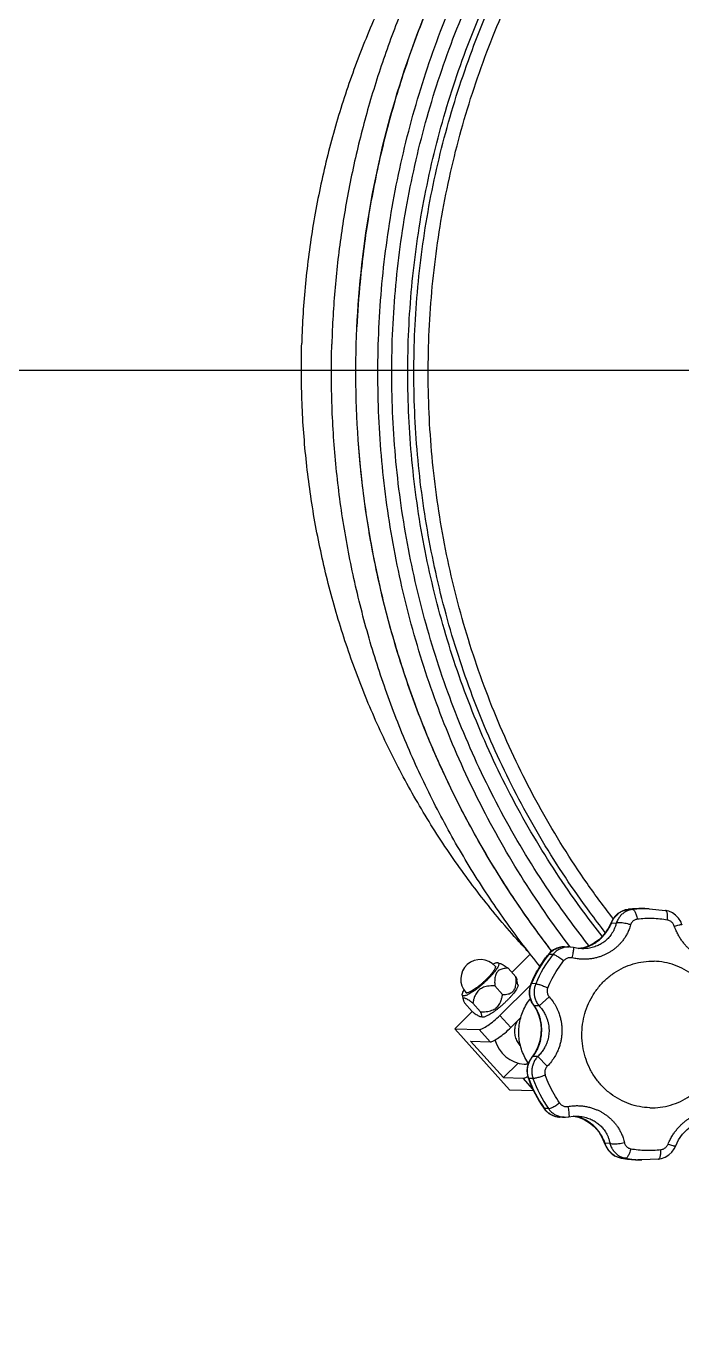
# Model space of a CAD drawing. Header units: millimetres. Extents: x -62354 to 129108, y -71259 to 35407.
# Drawn here: x 18367 to 18531.3, y 10938 to 11263.8 of the extents above; entities that cross this region are included whole.
import ezdxf

# ---------------------------------------------------------------- set-up
doc = ezdxf.new("R2010")
doc.units = ezdxf.units.MM
doc.header["$MEASUREMENT"] = 0
doc.layers.add('1st FL Layout xrf$0$CR-Machine', color=7, linetype='Continuous', transparency=0.5)

# ---------------------------------------------------------------- blocks, each defined once
blk = doc.blocks.new('1st FL Layout xrf$0$fsdbx')
at = {"color": 253, "ltscale": 3}
blk.add_line((240592.2337250903, 79377.38444218776), (240592.2337250903, 77846.13444218776), dxfattribs=at)
for p, q in [((240727.0223502897, 78920.96438168577), (240727.4368346675, 78925.09464769694)), ((240789.736936316, 78923.31788595094), (240789.9153526339, 78919.17068966519)), ((240726.9921461383, 78919.90532040625), (240726.992101191, 78919.90374290192)), ((240727.0223502897, 78920.96438168577), (240726.9921462209, 78919.90532330298)), ((240789.9153526339, 78919.17068966519), (240789.8851485651, 78918.11163128243)), ((240727.1705757962, 78915.75815665902), (240727.1662797301, 78915.79573617276)), ((240727.1991602675, 78916.85507004589), (240727.1689561987, 78915.7960116631)), ((240727.1705593547, 78915.75815476704), (240727.1689561987, 78915.7960116631)), ((240789.8851370567, 78918.1112277584), (240789.8851485653, 78918.11163128776)), ((240730.6874152612, 78912.73589228804), (240730.6528673013, 78911.5245221669)), ((240789.4744235196, 78914.01907618533), (240789.4706572459, 78913.98132518533)), ((240789.4770904318, 78914.01861932786), (240789.4706572459, 78913.98132518533)), ((240789.5046275561, 78915.07813437184), (240789.4744234873, 78914.01907598905)), ((240785.7872776748, 78911.16445858535), (240785.7527297149, 78909.95308846422)), ((240785.8037776581, 78909.83117530475), (240786.6680290826, 78910.19711161248)), ((240736.7847247715, 78904.50403058843), (240736.9508014796, 78903.21031465451)), ((240737.0197691501, 78904.10453803791), (240737.0195427226, 78904.09648491486)), ((240778.9730436579, 78902.899554045), (240778.9732711684, 78902.90743454866)), ((240736.6638695994, 78901.24540700315), (240736.4754478068, 78901.10133867722)), ((240736.5564763435, 78899.7719330056), (240736.5896612786, 78900.93552163712)), ((240779.2220840185, 78899.71960824743), (240779.1888938131, 78898.55585930182)), ((240737.9262387575, 78896.2044959579), (240738.5210731103, 78895.65769609562)), ((240738.5013609731, 78896.86795039687), (240738.4711569043, 78895.80889201409)), ((240749.0802218656, 78895.95412116052), (240751.3485172477, 78893.41175273492)), ((240777.0816694315, 78895.76765006373), (240777.0514653627, 78894.70859168094)), ((240745.8119782371, 78892.55518443414), (240745.7817741683, 78891.49612605135)), ((240751.3485133888, 78893.41175701778), (240751.3139654291, 78892.20038690194)), ((240763.0114110033, 78892.42449151073), (240764.1826648851, 78891.590762937)), ((240764.0584199056, 78893.04927379944), (240764.0238719459, 78891.8379036836)), ((240766.4679218441, 78895.45822859945), (240764.0584278196, 78893.0492816476)), ((240738.3162904383, 78891.28595781495), (240742.9530907727, 78886.59148836159)), ((240753.7190614962, 78883.57456903142), (240746.1471222538, 78891.24068249454)), ((240751.1413263811, 78891.96271084645), (240751.3139526701, 78892.20040107932)), ((240764.1826648851, 78891.590762937), (240764.0238693574, 78891.83790111946)), ((240769.3231039264, 78884.49176182708), (240769.4629505381, 78889.39526431041)), ((240772.1794017495, 78891.84863489395), (240769.4629505381, 78889.39526431041)), ((240769.5371370674, 78891.87854909324), (240769.5069329986, 78890.81949071045)), ((240772.3338076179, 78886.01658745925), (240772.5041278501, 78891.98859973327)), ((240744.0701167684, 78887.60033354355), (240741.9381552399, 78885.67484647251)), ((240746.0853830658, 78888.11970955227), (240744.8157176668, 78887.86476732307)), ((240747.1979838019, 78887.72661103631), (240747.6441277939, 78887.432118297)), ((240753.7190614962, 78883.57456903142), (240756.7647268405, 78886.32527028036)), ((240754.2866680018, 78888.83414939337), (240756.7647268405, 78886.32527028036)), ((240772.3338076179, 78886.01658745925), (240757.1054808906, 78872.26308120394)), ((240765.6885353057, 78888.17153454595), (240769.3231039264, 78884.49176182708)), ((240740.5065798415, 78882.95763042176), (240740.528345239, 78883.10094487458)), ((240740.528274649, 78883.10079076674), (240740.7092047858, 78883.68600484784)), ((240748.4714532291, 78884.24786958258), (240746.3394916953, 78882.32238251169)), ((240760.1861078879, 78876.23965807504), (240769.3231039264, 78884.49176182708)), ((240753.600864532, 78880.8585814517), (240753.8699830921, 78880.3510931384)), ((240757.2802891553, 78878.3924593094), (240760.3259544996, 78881.14316055833)), ((240760.1861078879, 78876.23965807504), (240760.3259544996, 78881.14316055833)), ((240752.7504238994, 78876.60484095223), (240750.6184623708, 78874.67935387586)), ((240752.811606792, 78878.75012328697), (240750.6796452635, 78876.82463621596)), ((240752.7841524457, 78876.63815515797), (240757.1054808906, 78872.26308120394)), ((240754.1603046821, 78879.17889721744), (240753.9793686923, 78878.59366421375)), ((240753.9800697484, 78878.59596807553), (240754.0178265654, 78878.79451166373)), ((240754.1819994236, 78879.32205711666), (240754.160235633, 78879.17874481896)), ((240757.1054808906, 78872.26308120394), (240757.2802891553, 78878.3924593094)), ((240748.6031961917, 78874.15997790644), (240749.8728676152, 78874.41492133873))]:
    blk.add_line(p, q)
for points in [[(240786.3843049352, 78927.6353175246), (240784.9221472493, 78928.34807872336), (240783.5126332154, 78929.32374247332), (240782.3086435068, 78930.47019247268), (240781.3301972533, 78931.74942018333), (240780.5965266358, 78933.12475232885), (240780.1233403954, 78934.56950522418), (240779.9307226035, 78936.06703467105), (240779.9308730147, 78936.48426136508)], [(240731.0300788374, 78929.21398907647), (240730.2528687704, 78928.88585072072), (240729.3866541115, 78928.32931309054), (240728.6443550906, 78927.62295020994), (240728.054226067, 78926.79509280366), (240727.6378724631, 78925.87939367405), (240727.436864539, 78925.09473891882)], [(240789.7369101763, 78923.3179878087), (240789.5853568555, 78924.09694934395), (240789.2248934815, 78925.0359082596), (240788.6856877132, 78925.89762057934), (240787.9871953565, 78926.64729410666), (240787.1556792553, 78927.25502724847), (240786.3843077287, 78927.63529046287)], [(240727.1705788338, 78915.75806060818), (240727.326411058, 78914.96371089766), (240727.68952338, 78914.02630130842), (240728.2310187771, 78913.16643548012), (240728.9315309162, 78912.41878844623), (240729.7648318094, 78911.81326392863), (240730.5231905304, 78911.44071955397)], [(240786.6680290826, 78910.19711161248), (240787.5325972259, 78910.75595420273), (240788.2730109303, 78911.46446539985), (240788.8609668242, 78912.29430853314), (240789.2747544596, 78913.21168648393), (240789.4706196614, 78913.98121765198)], [(240730.5231926492, 78911.44069611936), (240731.9941513963, 78910.72280190908), (240733.4014471196, 78909.7469034172), (240734.6034174254, 78908.60073603387), (240735.5801563972, 78907.32215986171), (240736.312490292, 78905.94771802169), (240736.7847247715, 78904.50403058843)], [(240778.991482304, 78902.01339017734), (240779.2314730205, 78903.29608505155), (240779.7863086604, 78904.71160911702), (240780.597267018, 78906.04294422359), (240781.6471044144, 78907.26431796359), (240782.9144872306, 78908.34021376292), (240784.3771920817, 78909.23382993924), (240785.8037776581, 78909.83117530475)], [(240737.0195408136, 78904.09647179538), (240736.9468952095, 78903.15995671897), (240736.7404457967, 78902.04755085523)], [(240779.1349254478, 78900.83847130672), (240778.9927324643, 78901.95330371015), (240778.9730449259, 78902.89954394186)], [(240736.556510097, 78899.77332991635), (240736.6294734988, 78898.78215519636), (240736.8886004137, 78897.85417298079), (240737.325294374, 78896.98462256294), (240737.9262387575, 78896.2044959579)], [(240736.7404567915, 78902.04753928626), (240736.6073834718, 78901.24232262297), (240736.5896546319, 78900.93548628039)], [(240779.2221090113, 78899.72028912188), (240779.2221953316, 78900.01590224891), (240779.1349013848, 78900.83845780644)], [(240776.9929113783, 78894.56040428078), (240777.6267993072, 78895.08087730192), (240778.2675033412, 78895.82418874101), (240778.750303919, 78896.66540409546), (240779.0602543408, 78897.57484959843), (240779.1890064771, 78898.55963403627)], [(240751.1413405434, 78891.96269187005), (240752.367994482, 78892.73345485688), (240753.8141349591, 78893.35040977679), (240755.3477459897, 78893.7449231681), (240756.9307825859, 78893.91835698893), (240758.5259787691, 78893.8720422936), (240760.0961674015, 78893.60705183732), (240761.604012096, 78893.12423275414), (240763.0114110033, 78892.42449151073)], [(240745.8220387072, 78891.34992073048), (240746.6061069063, 78891.0864492986), (240747.5964720907, 78890.92965458345), (240748.597744159, 78890.9557447396), (240749.5719722401, 78891.16359148058), (240750.4819053701, 78891.54421354155), (240751.141201577, 78891.9626176742)], [(240764.1827805451, 78891.59068665406), (240764.8293403977, 78891.1280106813), (240765.7165705227, 78890.69877939043), (240766.67808591, 78890.43814602355), (240767.67702873, 78890.3575107657), (240768.6751899454, 78890.4603176465), (240769.4582896866, 78890.67578748654)]]:
    blk.add_lwpolyline(points)
for radius in [765.6249999999977, 699.9999999999977]:
    blk.add_circle((240592.2337250903, 78611.75944218776), radius)
blk.add_circle((240592.2337250903, 78611.75944218776), 532.9303489954873, dxfattribs=at)
for centre, radius, start, end in [((240756.0346660122, 78921.03291576344), 26.56032142956558, 170.1729541815594, 178.3650596974871), ((240756.0346915679, 78921.03414127347), 26.56031203787767, 178.367703858632, 186.5598126301268), ((240760.9538824772, 78920.89261319104), 26.56053915904255, 358.3677213780931, 6.559732256146668), ((240756.0361266564, 78919.07736102102), 29.0557588651863, 178.3702182335488, 186.4849554702066), ((240755.7699882799, 78919.08510914037), 28.78953278946118, 178.3705678752147, 186.5601544634656), ((240755.8001840138, 78920.14416696681), 28.78952444721315, 178.3674255321836, 186.5601552556723), ((240760.9541362297, 78920.8938402881), 26.56032049732202, 350.1729558535699, 358.3650597742098), ((240761.1375487538, 78919.99194670608), 28.78952433001682, 350.1726089912959, 358.3653445302559), ((240731.9367658689, 78916.34429296621), 4.799231337460764, 186.5599970084451, 187.0051020316149), ((240761.1073425079, 78918.93288859856), 28.7895265247845, 350.1726092010121, 358.3645407019387), ((240760.8060851423, 78918.94378637202), 29.09096382303238, 352.3335771597512, 358.3600198846725), ((240784.743135595, 78914.83858147863), 4.801736595512208, 349.7272263802984, 350.1733069905848), ((240760.8482965814, 78918.93749477403), 29.04829035844362, 350.2508768141441, 352.3347687617469), ((240732.5360451973, 78916.74179120615), 5.546733740532298, 249.3096621845845, 250.1529071127475), ((240784.1716940617, 78915.26398536126), 5.541236284322949, 286.5780865935625, 287.4163997386366), ((240729.0937295053, 78902.79398573426), 7.886612046823034, 3.663321376002467, 9.341279293767101), ((240786.81428281, 78901.14743718356), 7.889178199023316, 167.3975977992709, 173.0512802401178), ((240741.1918314308, 78899.64372476633), 4.637135188491362, 178.4156728963347, 189.6391387965944), ((240757.8250232992, 78920.36936467487), 31.26961722854218, 231.7615821701941, 231.9931084467039), ((240758.1908640317, 78921.89130765852), 31.8409318222851, 231.8027396590943, 247.1218437693747), ((240758.1629427389, 78920.83678455907), 31.84599781487002, 232.0318938171313, 247.1212320479119), ((240758.8503295013, 78921.87249987535), 31.8409318222851, 289.6109204982343, 304.9300246060728), ((240774.464927738, 78898.71414051144), 4.728605807152717, 337.2942255303285, 347.5281329952294), ((240774.5583791417, 78898.69170903179), 4.63251566598853, 347.5494107086141, 358.3195422954902), ((240758.8181029716, 78920.81810382352), 31.84600251337752, 289.6115327867714, 304.7006570831443), ((240758.7812149941, 78920.63486831018), 31.80478040816786, 289.7980936677862, 304.9322993432299), ((240759.1288284925, 78920.33218997697), 31.26962906537175, 304.7394403622073, 304.9711821679787), ((240758.3717125882, 78921.03421469856), 32.22810427854253, 246.9068227511844, 247.0827386769542), ((240757.6238363155, 78890.42283806391), 8.388395612132285, 285.4581950226279, 355.0387218788733), ((240761.1974226924, 78888.6412413418), 4.95850475949586, 20.95835482499595, 24.58347864153484), ((240760.3803595396, 78885.82261007861), 9.877551346433599, 28.01405585740563, 28.70191043273264), ((240760.5995634064, 78885.93879427254), 9.629460742569453, 26.66001290107634, 28.01635430529593), ((240758.6337108006, 78920.99290393875), 32.19161868973797, 289.6488688679137, 289.8292701301556), ((240744.6793324582, 78878.7329801723), 4.94791556479824, 132.0868591645307, 312.0868591645307)]:
    blk.add_arc(centre, radius, start, end)
for points, start_tangent, end_tangent in [([(240740.4683141694, 78941.4366431468), (240740.630318775, 78940.29969742772), (240740.6658690516, 78939.27763341204), (240740.6122955242, 78938.36027671307), (240740.4815879812, 78937.45560023192), (240740.2713304945, 78936.54261672997), (240739.9907357874, 78935.65614301222), (240739.6686888374, 78934.85118274734), (240739.3428357255, 78934.16783466801), (240738.9917889243, 78933.5282513684), (240738.5875912748, 78932.88018418831), (240738.1434300857, 78932.2494617792), (240737.667839636, 78931.64726127972), (240737.1612667052, 78931.07245329482), (240736.6056741563, 78930.50703688234), (240735.9708144899, 78929.93074938934), (240735.2448872252, 78929.34927660337), (240734.4500731151, 78928.79419616726), (240733.5824540876, 78928.27329065494), (240732.5801273492, 78927.76940627184), (240731.3637736585, 78927.284370793)], (0.1973763773914139, -0.9803277847984533), (-0.9452323412628462, -0.3263982552507879)), ([(240785.9411818527, 78925.72783734839), (240784.7706250327, 78926.2729341879), (240783.8278476646, 78926.8131207123), (240783.0128910379, 78927.36228413938), (240782.2530870626, 78927.95278303197), (240781.5473144598, 78928.58014651202), (240780.9289242199, 78929.20373218835), (240780.391246065, 78929.81341505784), (240779.9056737288, 78930.42993099915), (240779.4557583401, 78931.07089335009), (240779.0405997958, 78931.7389976187), (240778.6679637868, 78932.42272609536), (240778.3500873177, 78933.0940925362), (240778.0604588292, 78933.81097957343), (240777.7864929452, 78934.6419909471), (240777.5638864304, 78935.53505179187), (240777.4131046595, 78936.43979723082), (240777.3381079027, 78937.33198811731), (240777.3382275937, 78938.24314522403), (240777.432554731, 78939.25762917963), (240777.6580222975, 78940.3760023723)], (-0.9250932261221183, 0.3797400729222179), (0.2529284657611447, 0.9674849824197342)), ([(240731.3637736586, 78927.28437079833), (240731.1897428166, 78927.92626190605), (240731.0650115256, 78928.4682346317), (240730.9969274084, 78928.87836260145), (240730.9895010652, 78929.13248627557), (240731.0325007226, 78929.21054399104)], (-0.2764173220091713, 0.9610377017023204), (0.8180781876530404, 0.5751070151600629)), ([(240729.8640502731, 78925.56607647671), (240729.3047523062, 78925.60039881527), (240728.7841446651, 78925.59728949651), (240728.3254609291, 78925.55567666475), (240727.9481860914, 78925.47683460513), (240727.6675687662, 78925.36386804839), (240727.4941546842, 78925.22158223519), (240727.4371808681, 78925.09468153404)], (-0.9958373369887064, 0.09114822137179486), (-0.1843874206093342, -0.9828536407426268)), ([(240731.3637736585, 78927.284370793), (240730.9837827329, 78927.11365222308), (240730.6542935999, 78926.88966851885), (240730.3686499756, 78926.61352640105), (240730.1370890446, 78926.29491804319), (240729.9675291005, 78925.94480620569), (240729.8640524051, 78925.56608881717)], (-0.9451917891124623, -0.3265156685281472), (-0.1707015911316175, -0.9853227728948186)), ([(240785.9411816418, 78925.72783705592), (240786.1515140142, 78926.35876919879), (240786.3069324321, 78926.89275534675), (240786.3982815168, 78927.29833947806), (240786.4201800768, 78927.55162947293), (240786.3817016881, 78927.63201102757)], (0.330740512744965, 0.9437217350624058), (-0.7839279050839004, 0.6208518660926834)), ([(240787.3405377193, 78923.92686196283), (240787.2628308063, 78924.29789245111), (240787.1179857831, 78924.65370561008), (240786.9106387384, 78924.98285013885), (240786.6479550715, 78925.27400015763), (240786.324453891, 78925.52696313645), (240785.9411818527, 78925.72783734839)], (-0.1142580806038191, 0.9934511014724032), (-0.9250336302392786, 0.3798852233587687)), ([(240789.7365913978, 78923.31794828124), (240789.6869385521, 78923.44792720387), (240789.5219161603, 78923.59986062846), (240789.2481939454, 78923.72863079817), (240788.8760265796, 78923.82883967666), (240788.4204608842, 78923.89651924005), (240787.9008774666, 78923.92928870622), (240787.3405377193, 78923.92686196283)], (-0.1281003409688631, 0.991761212512196), (-0.9994104419040433, -0.03433319986784023)), ([(240729.4751476426, 78911.9299908485), (240720.6280416877, 78905.42338253761), (240702.2082429606, 78893.90696521374), (240682.6599562293, 78884.23481207041), (240662.1837733731, 78876.50617248728), (240640.9898077252, 78870.80035277375), (240619.2955380568, 78867.17590235709), (240597.3235769378, 78865.67001300107), (240575.2993864181, 78866.29813716948), (240553.448964496, 78869.05382945828), (240531.9965260645, 78873.90881273468), (240511.1622021781, 78880.81326830224), (240491.1597811917, 78889.6963471077), (240472.1945150107, 78900.46689673344), (240454.4610129346, 78913.01439676527), (240445.9990565265, 78920.0147078539)], (-0.7902468333950126, -0.6127886603953726), (-0.754037350979851, 0.6568315410569814)), ([(240733.884755746, 78909.24083073041), (240727.8381369916, 78904.60308063694), (240710.0519120963, 78892.73561540776), (240691.1306121867, 78882.5955634696), (240671.2564597199, 78874.28057906279), (240650.6208536504, 78867.87074003406), (240629.4225261463, 78863.42777663429), (240607.8656286906, 78860.99447702902), (240586.1577659891, 78860.59427522105), (240564.5079966265, 78862.2310253852), (240543.1248197161, 78865.88896471006), (240522.2141669455, 78871.53286524271), (240501.9774193221, 78879.10837313678), (240482.6094677945, 78888.5425321128), (240464.2968363255, 78899.74448606101), (240447.2158855571, 78912.60635404466), (240441.4436650743, 78917.58095826945)], (-0.7827644317397823, -0.622318121544838), (-0.746025272598034, 0.6659176320274369)), ([(240732.9380188654, 78909.9904064234), (240727.8818390578, 78906.13542516332), (240710.0956141624, 78894.26795993416), (240691.1743142528, 78884.12790799598), (240671.300161786, 78875.81292358914), (240650.6645557166, 78869.40308456038), (240629.4662282125, 78864.96012116066), (240607.9093307568, 78862.5268215554), (240586.2014680553, 78862.1266197474), (240564.5516986927, 78863.76336991161), (240543.1685217823, 78867.42130923641), (240522.2578690116, 78873.06520976903), (240502.0211213882, 78880.64071766313), (240482.6531698607, 78890.07487663918), (240464.3405383916, 78901.27683058742), (240447.2595876233, 78914.13869857107), (240442.4312872075, 78918.27562232106)], (-0.7863441392152215, -0.6177887136569205), (-0.7498560979655065, 0.6616009615651604)), ([(240730.5762893847, 78911.55280167575), (240729.7322577558, 78911.95574617831), (240728.9445293757, 78912.51635005136), (240728.2731625073, 78913.20407283359), (240727.7429524912, 78913.99399496667), (240727.3715385325, 78914.85975881072), (240727.1733593742, 78915.75898962218)], (-0.9355042476269865, 0.3533154435796239), (-0.1219562477890584, 0.9925354772627595)), ([(240727.1991602503, 78916.85507019027), (240727.2606988757, 78917.03548403748), (240727.435381114, 78917.22225800311), (240727.7180763512, 78917.4081130029), (240728.0981610207, 78917.58551198227), (240728.5602731449, 78917.74737250397), (240729.0847827989, 78917.88733324548), (240729.6482647032, 78917.99989462717)], (0.02797161493578484, 0.9996087178280731), (0.9859027837377983, 0.1673191591481986)), ([(240727.1991602675, 78916.85507004589), (240727.3907830926, 78915.95814394421), (240727.7503770045, 78915.11370770982), (240728.2663967986, 78914.34929600981), (240728.920988301, 78913.69155978796), (240729.7280675335, 78913.14246923913), (240730.6874152612, 78912.73589228804)], (0.1142399194125757, -0.9934531900460175), (0.9549527649266142, -0.2967578419503263)), ([(240729.6482662187, 78917.99988143129), (240729.7260949488, 78917.63325475546), (240729.8713122241, 78917.2904841312), (240730.0792701519, 78916.98270899124), (240730.3427816645, 78916.72065896555), (240730.6673599006, 78916.50541528512), (240731.0519633492, 78916.35123049474)], (0.1142588978865462, -0.9934510074753319), (0.9616181615189883, -0.2743911650123618)), ([(240731.0519635451, 78916.35123026531), (240730.8387547678, 78915.61944148468), (240730.677619289, 78914.88499554707), (240730.5780492678, 78914.19115714796), (240730.5459101739, 78913.57879886648), (240730.5830952542, 78913.08399345906), (240730.6874140237, 78912.73588888595)], (-0.3122008022342143, -0.9500161362231239), (0.4541054035734622, -0.8909479684276649)), ([(240731.0519633492, 78916.35123049474), (240732.2265884972, 78915.94878320853), (240733.1724934404, 78915.51826020965), (240733.9900069236, 78915.0587489513), (240734.7520313641, 78914.54610719599), (240735.4596801529, 78913.98452923875), (240736.0795207017, 78913.41179637494), (240736.6182686469, 78912.8396240237), (240737.1046094909, 78912.25005461011), (240737.5550197895, 78911.62644568784), (240737.9703907311, 78910.96578879634), (240738.3429471135, 78910.27926833602), (240738.6604731605, 78909.59561489234), (240738.9494492384, 78908.85585190903), (240739.2223231553, 78907.9865524213), (240739.4433823208, 78907.03923619603), (240739.5922296091, 78906.06666115447), (240739.6649815391, 78905.09575893037), (240739.6622446537, 78904.09283400269), (240739.5646373892, 78902.96333751734), (240739.3351228991, 78901.70306547632)], (0.9616654327330973, -0.274225446460143), (-0.2277799114835395, -0.9737126434038694)), ([(240785.6293715434, 78914.79469705012), (240786.0080940465, 78914.92035941742), (240786.3365403007, 78915.10739594477), (240786.6213375594, 78915.35359641814), (240786.8522723824, 78915.65016550556), (240787.0214394673, 78915.9867409782), (240787.1247490478, 78916.36066815758)], (0.9757016206558004, 0.219103508528834), (0.1707022559048576, 0.9853226577263879)), ([(240787.1247511533, 78916.36068031756), (240787.6809079022, 78916.21622225342), (240788.1965893119, 78916.04660116718), (240788.6487265978, 78915.85867372793), (240789.0180841003, 78915.65990775471), (240789.2897283725, 78915.45824900424), (240789.453482584, 78915.26182733203), (240789.5046275561, 78915.07813437184)], (0.9747831918222475, -0.2231540475564616), (-0.02912671196175863, -0.9995757273214956)), ([(240730.6874152612, 78912.73589228804), (240731.5671209277, 78912.46445988613), (240732.2736416048, 78912.16840129654), (240732.8833745093, 78911.84858551735), (240733.450748888, 78911.48864845082), (240733.9764518485, 78911.09154267854), (240734.435631466, 78910.68416652191), (240734.8335219228, 78910.27509997645), (240735.1915093102, 78909.85160311768), (240735.5217675951, 78909.40162673165), (240735.8249438958, 78908.92279096224), (240736.0954076637, 78908.42301197967), (240736.3244771732, 78907.9231920334), (240736.5313332938, 78907.38008734278), (240736.72449389, 78906.73900111299), (240736.878107915, 78906.03702163234), (240736.9778102525, 78905.31295372496), (240737.0212077491, 78904.58704130235), (240737.019768165, 78904.10453806599)], (0.9696306349573163, -0.244573980121091), (-0.02768958950121655, -0.9996165698072708)), ([(240776.5248310273, 78900.64242470183), (240776.3668989429, 78901.92216681459), (240776.3346378402, 78903.05956075335), (240776.3908454521, 78904.0692774973), (240776.5238337202, 78905.0539238496), (240776.7360467983, 78906.03547709962), (240777.0181771232, 78906.97579485158), (240777.3412793692, 78907.81775741695), (240777.6677523333, 78908.52283964184), (240778.019130375, 78909.17403737229), (240778.4233979594, 78909.82455670895), (240778.8673482445, 78910.44788410113), (240779.3424566002, 78911.03318091677), (240779.8482876801, 78911.58197706073), (240780.4028516092, 78912.11132653055), (240781.0363168566, 78912.63872071984), (240781.7604234467, 78913.15635439791), (240782.5530274767, 78913.63394183764), (240783.4180333554, 78914.06322156655), (240784.4171410996, 78914.45423695882), (240785.6293715434, 78914.79469705012)], (-0.1719138873303606, 0.9851119811183722), (0.9757314460643681, 0.2189706490859841)), ([(240785.6293715434, 78914.79469705012), (240785.8005259398, 78914.05194788286), (240785.9195401365, 78913.3095143825), (240785.9794033109, 78912.61113174018), (240785.9765891274, 78911.99794002966), (240785.9112634547, 78911.50606073899), (240785.7872745098, 78911.16446907306)], (0.2575483496337532, -0.9662654126071832), (-0.504146690322361, -0.8636180374662223)), ([(240785.7872776748, 78911.16445858535), (240786.7327825844, 78911.49897856181), (240787.5504756987, 78911.97788959075), (240788.2585575563, 78912.59684219927), (240788.8317867673, 78913.33388763634), (240789.2505315223, 78914.16324045983), (240789.5046275561, 78915.07813437184)], (0.9703125906008614, 0.2418542464407964), (0.1706802688758, 0.9853264666172754)), ([(240789.4678998357, 78913.98226539872), (240789.2324777211, 78913.13176099869), (240788.8257491528, 78912.29682770296), (240788.2676410635, 78911.54238441985), (240787.5764642201, 78910.89356550694), (240786.7369725042, 78910.35211538951), (240785.830263171, 78909.97678874247)], (-0.1783332396414532, -0.9839701497702987), (-0.9541552724975432, -0.2993120711985059)), ([(240730.5258125428, 78911.44401561935), (240730.5361680223, 78911.43832865928), (240730.6528737299, 78911.52453978334)], (0.7840900170406965, -0.6206471180768669), (0.6550013380788127, 0.755627717275488)), ([(240736.8757574389, 78904.07409934344), (240736.8268877597, 78904.34326951421), (240736.6683307943, 78904.99911568931), (240736.4711278541, 78905.60534548335), (240736.2627451796, 78906.12353915477), (240736.0318442097, 78906.61085827078), (240735.7595401202, 78907.107943954), (240735.4549104511, 78907.59402322059), (240735.1239839485, 78908.06040814205), (240734.767259098, 78908.50799029146), (240734.3729158733, 78908.94997172084), (240733.920165039, 78909.40195710439), (240733.4028267628, 78909.85857029658), (240732.8405846758, 78910.29409683793), (240732.230853662, 78910.70528370515), (240731.5244287702, 78911.11245609476), (240730.6528673013, 78911.5245221669)], (-0.1619759139104421, 0.9867947118387275), (-0.922082199759144, 0.3869940786205108)), ([(240778.9732721641, 78902.90743452028), (240779.0006139249, 78903.40563986421), (240779.0888286994, 78904.1423717668), (240779.2354989277, 78904.87362414974), (240779.4343289798, 78905.57079261023), (240779.6646844847, 78906.19193566206), (240779.899239273, 78906.70967712629), (240780.1531763599, 78907.1858325974), (240780.4467943392, 78907.65938587379), (240780.7706598151, 78908.11101636215), (240781.1186094367, 78908.53306214849), (240781.4903298641, 78908.92684826496), (240781.8991031022, 78909.30470648716), (240782.3673486438, 78909.67897840458), (240782.9040133541, 78910.04379647062), (240783.4927977205, 78910.3775172073), (240784.1365738517, 78910.67414153216), (240784.8813650492, 78910.93989724899), (240785.7872776748, 78911.16445858535)], (0.02926575412275563, 0.999571666082841), (0.9819931893771315, 0.1889163201444737)), ([(240785.7527297149, 78909.95308846422), (240784.8388501937, 78909.58208417363), (240784.093715999, 78909.20472497103), (240783.4496729696, 78908.81792794733), (240782.8554638426, 78908.40446402735), (240782.3102796296, 78907.96993069124), (240781.835561778, 78907.54099325818), (240781.423192489, 78907.12279824677), (240781.0501194613, 78906.70026970602), (240780.7027693686, 78906.26034908608), (240780.3803205732, 78905.80107236927), (240780.0885019628, 78905.33000152447), (240779.8362365821, 78904.86500170565), (240779.6029446392, 78904.36672776757), (240779.3765045449, 78903.78505008336), (240779.1830407071, 78903.14914918088), (240779.1151737287, 78902.86873088489)], (-0.9426401370831116, -0.3338106828127776), (-0.2178663132275232, -0.9759786214670109)), ([(240785.8749946851, 78909.86545181402), (240785.8643326013, 78909.86036463169), (240785.7527303817, 78909.9530862442)], (-0.8181905854476418, -0.5749470983358775), (-0.6108704215350851, 0.791730590601088)), ([(240436.2428917155, 78899.54188890039), (240438.8316232642, 78896.87302233922), (240449.5065332655, 78886.80859519739), (240460.9030469971, 78877.49630122067), (240472.9630904313, 78868.9835937272), (240485.6252083575, 78861.31385152129), (240498.8248775263, 78854.52615785814), (240512.4948354437, 78848.65510125333), (240526.5654231399, 78843.7305992798), (240540.9649401246, 78839.7777460677), (240555.6200097661, 78836.81668444787), (240570.4559531811, 78834.86250331078), (240585.3971698004, 78833.925160718)], (0.6897121289667788, -0.724083682426357), (0.9995935601640595, -0.02850814758171294)), ([(240736.5895918817, 78900.93330865359), (240736.6363887114, 78900.09741221945), (240736.8573284165, 78899.1769898367), (240737.2489416365, 78898.31514015174), (240737.7974548948, 78897.54133888386), (240738.5013609731, 78896.86795039687)], (-0.02812346522899784, -0.9996044571246736), (0.7854117988661872, -0.618973590875879)), ([(240739.3351228991, 78901.70306547632), (240738.6208505612, 78901.85737440523), (240737.9757885622, 78901.97872150439), (240737.4379360763, 78902.05995849558), (240737.0389766361, 78902.09629994698), (240736.8024117608, 78902.0856051379), (240736.7427373467, 78902.046503316)], (-0.974892958321545, 0.2226740214193529), (-0.4166631233827046, -0.9090609669394948)), ([(240740.0744889071, 78899.56187527397), (240739.7143394712, 78899.08976407643), (240739.3785561785, 78898.61605884007), (240739.0823359837, 78898.16083636667), (240738.8382452275, 78897.74294762331), (240738.6561455916, 78897.37920135757), (240738.5428845719, 78897.08381199802), (240738.5013609731, 78896.86795039687)], (-0.6198341168362853, -0.7847328638497196), (-0.03211870958505856, -0.9994840611508473)), ([(240739.3351228991, 78901.70306547632), (240739.2798364673, 78901.29206893503), (240739.301621035, 78900.89789301268), (240739.3957248562, 78900.51540228463), (240739.5588512397, 78900.158318136), (240739.7853154258, 78899.83877715323), (240740.074478733, 78899.56188329164)], (-0.2276496305623644, -0.9737431107354851), (0.7854001387750129, -0.6189883860075167)), ([(240746.8184970556, 78895.58336869624), (240744.4474535158, 78896.7116917108), (240742.1932920166, 78898.04149420565), (240740.074478733, 78899.56188329164)], (-0.9210779919443915, 0.3893781359497318), (-0.7854418710943076, 0.6189354305029509)), ([(240749.0802217781, 78895.95412126958), (240750.3282284735, 78896.9212495407), (240751.5948078969, 78897.67971142038), (240752.8058551127, 78898.23403305671), (240753.9167056413, 78898.61548012242), (240754.9192770225, 78898.8652079448), (240755.8641952986, 78899.02362309326), (240756.8448752636, 78899.1122494759), (240757.8560108821, 78899.12456133182), (240758.8639323713, 78899.05720086652), (240759.8374078347, 78898.91544278717), (240760.7751668907, 78898.70509477193), (240761.7678766393, 78898.39909865512), (240762.864318045, 78897.95323155844), (240764.0506694291, 78897.32737544723), (240765.277175801, 78896.4948259475), (240766.4679218441, 78895.45822859945)], (0.7511887184810475, 0.6600875011896542), (0.7123458334768533, -0.7018286211947808)), ([(240775.664633967, 78898.54685240053), (240775.9596864881, 78898.79711789181), (240776.2033653198, 78899.09771211504), (240776.387782436, 78899.43903537773), (240776.5065003835, 78899.80924464235), (240776.5562266815, 78900.21287196327), (240776.5248310273, 78900.64242470183)], (0.8194070175918282, 0.5732121243669445), (-0.1717477601128922, 0.9851409578817665)), ([(240776.5248309018, 78900.64242459883), (240777.2467392996, 78900.75577507762), (240777.8976717339, 78900.84016170757), (240778.4392831142, 78900.8906134596), (240778.8396682512, 78900.90415831844), (240779.0752412799, 78900.87999840343), (240779.1325912457, 78900.83755859177)], (0.9859990876517174, 0.1667507095936357), (0.364166411750854, -0.9313338953095757)), ([(240777.0816694315, 78895.76765006373), (240777.7998438893, 78896.37621379565), (240778.3901774953, 78897.10419099341), (240778.8334029214, 78897.92813841644), (240779.1139626307, 78898.81930760283), (240779.2220347941, 78899.7176866261)], (0.8194161384032553, 0.57319908594161), (0.0288158296694074, 0.9995847377588675)), ([(240738.4711569043, 78895.80889201409), (240737.7898524709, 78896.45171780651), (240737.2418076111, 78897.19815391977), (240736.84561846, 78898.02332267942), (240736.6201638427, 78898.8672724528)], (-0.7854252653794072, 0.61895650291736), (-0.1674273274622785, 0.9858844202130588)), ([(240738.471156993, 78895.80889194761), (240738.5026427516, 78895.67649545206), (240738.5221702078, 78895.65930470897)], (-0.02584095749001075, -0.9996660667022762), (0.8261679937284226, -0.5634238601077814)), ([(240745.7309611751, 78891.38860610171), (240743.3334411346, 78892.5301492585), (240739.5976790072, 78894.84618262533), (240738.5211101146, 78895.6576735953)], (-0.9198681874655315, 0.3922276350397533), (-0.7854394968158632, 0.6189384434995483)), ([(240746.8184970556, 78895.58336869624), (240747.1912428791, 78895.46474889555), (240747.5799418184, 78895.41597117929), (240747.9719868717, 78895.43871146883), (240748.3538436329, 78895.53226042588), (240748.72767451, 78895.70193718525), (240749.0802217781, 78895.95412126958)], (0.9211003770470091, -0.3893251795143202), (0.7512914978973355, 0.6599705184227382)), ([(240751.3485133888, 78893.41175701778), (240752.2698978758, 78894.16469243576), (240753.2007804885, 78894.75685442018), (240754.0880882012, 78895.19140078704), (240754.8998880295, 78895.49166068679), (240755.6311324458, 78895.68911249857), (240756.3194040271, 78895.81510060158), (240757.033052386, 78895.88643791786), (240757.7683621978, 78895.89783524425), (240758.5011734635, 78895.8465404748), (240759.2091415482, 78895.73668722148), (240759.8915900926, 78895.57296218761), (240760.614776173, 78895.3344859436), (240761.4148009082, 78894.98705837602), (240762.2823521364, 78894.49995405867), (240763.1817574835, 78893.85324496552), (240764.0584199056, 78893.04927379944)], (0.7347102691666126, 0.6783810289071498), (0.6948537851400871, -0.7191510392653923)), ([(240775.664633967, 78898.54685240053), (240773.4626494582, 78897.14971604169), (240771.1363400793, 78895.95053354124), (240768.7048278406, 78894.9591727822)], (-0.819440262424515, -0.5731645979277176), (-0.9417727159684932, -0.3362501322785286)), ([(240777.0816693553, 78895.76765000727), (240777.0525717716, 78895.98556641105), (240776.9563262385, 78896.28692813023), (240776.7952485936, 78896.66045809863), (240776.5753654584, 78897.09157499293), (240776.3055650892, 78897.56293573254), (240775.9973207595, 78898.0550048129), (240775.664633967, 78898.54685240053)], (0.02538083877852555, 0.9996778546226273), (-0.5741742531402536, 0.8187331232036676)), ([(240778.8270627724, 78896.88890331943), (240778.386195558, 78896.06737663812), (240777.7950280331, 78895.3386828331), (240777.0514653627, 78894.70859168094)], (-0.3857442566178966, -0.9226057492159404), (-0.8194202377055047, -0.5731932257438627)), ([(240745.8119782424, 78892.555184434), (240745.8394511023, 78892.77934549112), (240745.9130579467, 78893.09812743106), (240746.0301891143, 78893.50019976136), (240746.1864320907, 78893.9699116341), (240746.3754707331, 78894.48836278077), (240746.589273004, 78895.03402743294), (240746.8184970556, 78895.58336869624)], (0.02484669318901207, 0.9996912732626865), (0.3948836739296809, 0.9187311271878174)), ([(240745.8119782371, 78892.55518443414), (240746.7215306985, 78892.2645042156), (240747.6712477856, 78892.14133515718), (240748.6301298517, 78892.1898978847), (240749.5649717691, 78892.40864066928), (240750.4812776555, 78892.81027756355), (240751.3485133888, 78893.41175701778)], (0.9210944337662779, -0.389339240360871), (0.7608973093240103, 0.6488723176892981)), ([(240764.0238719459, 78891.8379036836), (240763.1422936454, 78892.46947307748), (240762.2388095003, 78892.97313074238), (240761.3681189225, 78893.35013401706), (240760.5658329875, 78893.61825784313), (240759.8411015166, 78893.80252029368), (240759.1576165509, 78893.92988540142), (240758.4489971267, 78894.01694978506), (240757.7159615715, 78894.06048558894), (240756.9808843497, 78894.05735054897), (240756.2678989875, 78894.00931268727), (240755.5806743046, 78893.92001393362), (240754.8509794309, 78893.77686824906), (240754.0414327086, 78893.55559166998), (240753.157248029, 78893.23052508765), (240752.2304305165, 78892.78086566064), (240751.3139654291, 78892.20038690194)], (-0.7763639137991316, 0.6302849144240202), (-0.8110259695943298, -0.5850101508893476)), ([(240764.0584199056, 78893.04927379944), (240764.8564607081, 78892.42070888993), (240765.7174390816, 78891.97210509266), (240766.6470952763, 78891.68590109143), (240767.6124494629, 78891.57232846197), (240768.5800210333, 78891.63497552226), (240769.5371370674, 78891.87854909324)], (0.7226788475194177, -0.6911839721434561), (0.9417889721423965, 0.3362045983489343)), ([(240766.4679218441, 78895.45822859945), (240766.7920645861, 78895.19521174999), (240767.1429348424, 78895.00654695887), (240767.5223469086, 78894.88535593587), (240767.9168031018, 78894.8359572257), (240768.3126766921, 78894.85990291921), (240768.7048278406, 78894.9591727822)], (0.712431364807497, -0.7017417975569981), (0.941794856351381, 0.3361881148257353)), ([(240768.7048398633, 78894.95917707577), (240768.9024155107, 78894.39767504897), (240769.0847764435, 78893.84071379082), (240769.2439663933, 78893.31233387225), (240769.3731914707, 78892.83448305109), (240769.4672223377, 78892.426390593), (240769.5225452493, 78892.1039332248), (240769.5371370674, 78891.87854909324)], (0.3419571092501901, -0.9397155609189697), (-0.0326956888264153, -0.9994653530423986)), ([(240776.9918992221, 78894.56208605826), (240777.0123924993, 78894.5781401209), (240777.0514653627, 78894.70859168094)], (0.8570679047687163, 0.5152034613775054), (0.03196903202552633, 0.999488859863556)), ([(240738.1556819367, 78891.03472888886), (240735.3120795769, 78888.41747706512), (240724.08091777, 78878.97780537687), (240712.17219156, 78870.33017076386), (240699.6465850975, 78862.51863959202), (240686.5679259952, 78855.58301763225), (240673.0028601015, 78849.5586472312), (240659.0205118873, 78844.47622718388), (240644.6921321927, 78840.36165635218), (240630.0907351513, 78837.23590164291), (240615.290726145, 78835.11489118246), (240600.3675226191, 78834.00943315314), (240585.3971698004, 78833.925160718)], (-0.7293695341861005, -0.6841199329073453), (-0.9995935601640595, 0.02850814758171294)), ([(240745.8245264034, 78891.35699805716), (240745.7992731309, 78891.3719642548), (240745.7817741683, 78891.49612605135)], (-0.9432825013786322, 0.3319911483652404), (0.03253066184494558, 0.9994707379608119)), ([(240751.3139654291, 78892.20038690194), (240750.4856518063, 78891.66499761186), (240749.6025889154, 78891.30282118043), (240748.6591343823, 78891.09930973587), (240747.689747679, 78891.06225915177), (240746.7269156092, 78891.19289911509), (240745.7817741683, 78891.49612605135)], (-0.7838295690079541, -0.6209760114117171), (-0.921090756143243, 0.3893479407258615)), ([(240765.6695024731, 78890.71396482017), (240765.4842590874, 78890.58691302867), (240763.8809453817, 78889.66418541054), (240762.1558383449, 78888.96979144542), (240760.3441372037, 78888.51792831626), (240758.4831297697, 78888.31787013562), (240756.6109435807, 78888.3736094689), (240754.7647202639, 78888.6841393587), (240752.9818336157, 78889.24359888028), (240751.3026452148, 78890.03893048537), (240749.7654863893, 78891.04925418165), (240749.607297124, 78891.17180656921)], (-0.8197733258311471, -0.572688130011213), (-0.7858040602056239, 0.6184755281855187)), ([(240769.5069329986, 78890.81949071045), (240768.5838813066, 78890.57703281083), (240767.6293231854, 78890.49486182476), (240766.6753769142, 78890.57595796228), (240765.7536783606, 78890.81781139638), (240764.8586056879, 78891.23366476272), (240764.0238719459, 78891.8379036836)], (-0.9417813252957974, -0.3362260182140752), (-0.7471472986587061, 0.6646584943465313)), ([(240765.9808991567, 78889.69806121226), (240765.9814778459, 78889.70288673555), (240765.9207479391, 78890.14481391071), (240765.8278760393, 78890.41484537197)], (0.1225440673924185, 0.9924630731402163), (-0.3566986310868727, 0.9342195066368242)), ([(240769.4629505381, 78889.39526431041), (240769.2052656547, 78890.25948900677)], (0.02850814758171294, 0.9995935601640595), (-0.4486466817149443, 0.8937092116489399)), ([(240769.5069331979, 78890.81949078469), (240769.48228582, 78890.69649219367), (240769.4562148502, 78890.68299191908)], (-0.02536104957751822, -0.999678356855007), (-0.9606835520788214, -0.2776456604473019)), ([(240744.0701167684, 78887.60033354355), (240744.4709337017, 78887.76331044556), (240744.7834106685, 78887.85773036443), (240744.8237609941, 78887.86641884805)], (0.9138684617091863, 0.4060103874204281), (0.9802465570761403, 0.1977793905855037)), ([(240746.3711278772, 78887.53173183202), (240745.7351759831, 78887.62470710208), (240744.9700868581, 78887.64966345165), (240744.0701167684, 78887.60033354355)], (-0.9774558668427684, 0.2111398313314006), (-0.9959269604287533, -0.09016368166365295)), ([(240746.0852723813, 78888.12031701111), (240746.2020266617, 78888.12825407929), (240746.4701556053, 78888.07794983304), (240746.8042076248, 78887.94323627511), (240747.1979838019, 78887.72661103631)], (0.9810020480343764, 0.1939973756326591), (0.8541113881718461, -0.5200901235316457)), ([(240747.6777713386, 78886.89684387724), (240747.3228573281, 78887.16763146222), (240746.8928693047, 78887.37838297262), (240746.3711278772, 78887.53173183202)], (-0.7273591350161253, 0.6862570135951939), (-0.9774558667813728, 0.211139831615627)), ([(240747.6441277939, 78887.432118297), (240748.1343320539, 78887.06524283756), (240748.6594559469, 78886.6328265979), (240749.2097385704, 78886.1429069234), (240749.7749054636, 78885.60463083308), (240750.3444476781, 78885.0280073494), (240750.9077359426, 78884.42379785993), (240751.4542961636, 78883.80323725549), (240751.9739230974, 78883.17791281582), (240752.4569581744, 78882.55944815266), (240752.8943941332, 78881.95937483327), (240753.2780855183, 78881.38886578113), (240753.600864532, 78880.8585814517)], (0.8167804450984777, -0.5769486151337336), (0.49699856825674, -0.8677513602125615)), ([(240748.4714532291, 78884.24786958258), (240748.4544314394, 78884.99353746057), (240748.360118526, 78885.6222058738), (240748.1952288537, 78886.13962061913), (240747.967136392, 78886.55863073125), (240747.6777713386, 78886.89684387724)], (0.02850828786947105, 0.9995935561630794), (-0.7273591346971066, 0.6862570139333195)), ([(240761.2829237641, 78888.68759299326), (240760.267076773, 78887.97079116729), (240759.1007617108, 78887.50775834467), (240757.8517605566, 78887.325404306), (240756.5926607307, 78887.43432681251), (240755.3966365269, 78887.82819567935), (240755.0845826504, 78887.98579748743)], (-0.7421295843712323, -0.6702564285413319), (-0.8773805187273775, 0.4797951910530973)), ([(240760.3259544996, 78881.14316055833), (240760.0682696215, 78882.00738525455), (240759.300997056, 78883.2956832395), (240758.140947103, 78884.81192282576), (240756.7647268405, 78886.32527028036)], (0.02850814758171294, 0.9995935601640595), (-0.7027232991694812, 0.7114632561168286)), ([(240740.8495652905, 78881.86528959192), (240740.8318306218, 78881.90133753704), (240740.647626868, 78882.32253879233), (240740.5385431329, 78882.67683189648), (240740.5065798415, 78882.95763042176)], (-0.4440450161346161, 0.8960044774698442), (0.02850814758171294, 0.9995935601640595)), ([(240740.5276751718, 78883.10115372279), (240740.5523182295, 78883.15976738042), (240740.6749230977, 78883.2794901634), (240740.8721405877, 78883.31452605777), (240741.1402766902, 78883.26421178019), (240741.4743343545, 78883.1294892946), (240741.8681148438, 78882.91285623208), (240742.3142618569, 78882.61835693149), (240742.8044678365, 78882.25147617908), (240743.329592053, 78881.81905614637), (240743.8798737657, 78881.3291340624), (240744.4450386575, 78880.79085693124), (240745.0145777705, 78880.21423382917), (240745.5778619247, 78879.61002615694), (240746.1244172458, 78878.98946865002), (240746.6440390138, 78878.36414807214), (240747.1270687627, 78877.74568793629), (240747.5644995568, 78877.14561945404), (240747.9481860889, 78876.57511532595), (240748.2709607726, 78876.04483576174), (240748.5268342892, 78875.5646228077), (240748.7110380482, 78875.14342155229), (240748.8201217834, 78874.78912844814), (240748.8520850748, 78874.50832992286)], (0.2975693626526563, 0.9547002013252599), (-0.02850814884643926, -0.9995935601279899)), ([(240740.7085096918, 78883.68372092873), (240740.8005156234, 78883.9178471787), (240740.9632078618, 78884.23107363062), (240741.2022655927, 78884.62344247464), (240741.5257054588, 78885.10332945432), (240741.9381552399, 78885.67484647251)], (0.2957796293740963, 0.9552562016795926), (0.5952208940211455, 0.8035621241202625)), ([(240741.9381552399, 78885.67484647251), (240741.9551770347, 78884.92917858908), (240742.0494899586, 78884.30051017017), (240742.2143796364, 78883.78309543006), (240742.4424720985, 78883.36408532856), (240742.7318371572, 78883.02587218242), (240743.0867511679, 78882.75508460274), (240743.5167391966, 78882.5443330922), (240744.0384806294, 78882.39098423271), (240744.6744325128, 78882.29800896291), (240745.439521627, 78882.27305260833), (240746.3394916953, 78882.32238251169)], (-0.02850827939089012, -0.9995935564048875), (0.9959269608894642, 0.09016367657474693)), ([(240752.811606792, 78878.75012328697), (240752.8009394783, 78879.718600919), (240752.7125869867, 78880.55626218533), (240752.5532610237, 78881.26875969098), (240752.3303872425, 78881.87075447867), (240752.0460282937, 78882.38449884224), (240751.6960517127, 78882.82840966393), (240751.2710659677, 78883.21455842187), (240750.7545394471, 78883.55075982388), (240750.1241596316, 78883.83911111992), (240749.3650484688, 78884.07367553978), (240748.4714532291, 78884.24786958258)], (0.02850825644603895, 0.9995935570592716), (-0.9891694747599307, 0.1467778941229337)), ([(240757.2802891553, 78878.3924593094), (240757.022604277, 78879.25668400025), (240756.2553317116, 78880.54498199053), (240755.0952817534, 78882.06122157694), (240753.7190614962, 78883.57456903142)], (0.02850814758171294, 0.9995935601640595), (-0.7027232991694812, 0.7114632561168286)), ([(240741.36406653, 78882.40372454075), (240741.4407259405, 78882.45040173287), (240741.632220805, 78882.46352014746), (240741.8917831114, 78882.39330446493), (240742.2136146588, 78882.24132318725), (240742.5905262726, 78882.01097132193), (240743.0140983597, 78881.70739455137), (240743.474869026, 78881.33737428131), (240743.9625454157, 78880.90917614609), (240744.4662336419, 78880.4323653891), (240744.974682146, 78879.91759317878), (240745.4765330289, 78879.37635866716), (240745.9605757646, 78878.8207521468), (240746.4159976415, 78878.26318494615), (240746.8326252867, 78877.7161121924), (240747.2011519333, 78877.19175458551), (240747.5133452952, 78876.70182541924), (240747.7622314928, 78876.25726888608), (240747.9422508231, 78875.8680156577), (240748.0493819502, 78875.54276099714), (240748.08123174, 78875.28877056704)], (0.7491116032235222, 0.6624438134029814), (-0.02850814758171294, -0.9995935601640595)), ([(240746.3394916953, 78882.32238251169), (240746.3501590193, 78881.35390486874), (240746.4385115215, 78880.5162435968), (240746.5978374899, 78879.80374609632), (240746.8207112766, 78879.20175131375), (240747.1050702254, 78878.6880069502), (240747.4550468065, 78878.24409613389), (240747.8800325568, 78877.85794737583), (240748.3965590775, 78877.52174597376), (240749.0269388878, 78877.23339468322), (240749.7860500346, 78876.9988302638), (240750.6796452635, 78876.82463621596)], (-0.02850825039802113, -0.99959355723176), (0.989169473611985, -0.1467779018591985)), ([(240753.8699830921, 78880.3510931384), (240754.0409486794, 78879.9571585407), (240754.1500348747, 78879.60286181708), (240754.1819994236, 78879.32205711666)], (0.4347127912782373, -0.9005691473168974), (-0.02850814758171294, -0.9995935601640595)), ([(240750.6796452635, 78876.82463621596), (240750.2671760873, 78876.25309147377), (240749.9437042145, 78875.77315239128), (240749.7046221184, 78875.38072992626), (240749.5419399767, 78875.06749423855), (240749.4464627282, 78874.82190697253), (240749.4122426138, 78874.63496551462)], (-0.5952208954987711, -0.803562123025744), (-0.02850814758171294, -0.9995935601640595)), ([(240752.7504238994, 78876.60484095223), (240753.1628930755, 78877.17638568906), (240753.4863649536, 78877.65632477138), (240753.7254470552, 78878.04874724161), (240753.8881291971, 78878.36198293464), (240753.9800699279, 78878.59596801715)], (0.5952208958079988, 0.8035621227966905), (0.2957687668055854, 0.9552595650305227)), ([(240754.0178265654, 78878.79451166373), (240753.9927168522, 78878.9279408679), (240753.9065338459, 78879.00947288724), (240753.7535774993, 78879.03762042822), (240753.5248512459, 78879.00750885037), (240753.2124049224, 78878.91309341884), (240752.811606792, 78878.75012328697)], (0.02850814758171294, 0.9995935601640595), (-0.913868461422856, -0.4060103880649139)), ([(240748.6033068706, 78874.15937043706), (240748.4865243235, 78874.15143429226), (240748.2183882261, 78874.20174856437), (240747.8843305564, 78874.3364710501), (240747.4905500725, 78874.55310411254), (240747.40473653, 78874.60626222315)], (-0.9810006622918037, -0.1940043828964762), (-0.8461531034070098, 0.5329398892883573)), ([(240747.9945983863, 78875.06223580378), (240748.0370887187, 78875.11171808335), (240748.08123174, 78875.28877056704)], (0.749111610051499, 0.6624438056816977), (0.02850814758171294, 0.9995935601640595)), ([(240748.8520850748, 78874.50832992286), (240748.8063466816, 78874.30619296967), (240748.6837418186, 78874.18647018122), (240748.6033068706, 78874.15937043706)], (-0.02850814758171294, -0.9995935601640595), (-0.9810006615854322, -0.1940043864683073)), ([(240749.4122426138, 78874.63496551462), (240749.4373523325, 78874.50153631566), (240749.5235353335, 78874.42000429647), (240749.6764916744, 78874.39185674494), (240749.8648168764, 78874.41326855953)], (-0.02850814758171294, -0.9995935601640595), (0.9802482738031632, 0.1977708818454295)), ([(240749.8648168764, 78874.41326855953), (240749.9052179171, 78874.4219683178), (240750.2176642403, 78874.51638374405), (240750.6184623708, 78874.67935387586)], (0.9802482741598163, 0.1977708800776841), (0.9138684645872176, 0.4060103809424108))]:
    blk.add_spline(points, degree=3, dxfattribs=dict(start_tangent=start_tangent, end_tangent=end_tangent))
at = {"color": 253}
for points, start_tangent, end_tangent in [([(240776.8587246717, 78921.16012864618), (240776.7284055991, 78923.78050948036), (240776.1912276243, 78926.35404187292), (240775.2591904291, 78928.823237359), (240773.9531141731, 78931.13293819336), (240772.302174444, 78933.23154947688), (240770.343250508, 78935.07219169583), (240768.1201014915, 78936.6137479544), (240765.6823888701, 78937.82178242749), (240763.0845671106, 78938.66930961856), (240760.3846672584, 78939.13739717333), (240757.6430006205, 78939.21558879066), (240754.9208114981, 78938.90213779904), (240752.2789090932, 78938.2040461743), (240749.7763091397, 78937.13690812711), (240747.4689155908, 78935.72456176067), (240745.4082718063, 78933.99855656456), (240743.6404091547, 78931.9974486331), (240742.2048187727, 78929.76593941607), (240741.1335693742, 78927.35387714108), (240740.450590905, 78924.81514329201), (240740.1711399736, 78922.20644899146)], (0.02850814758171294, 0.9995935601640595), (-0.02850814758171294, -0.9995935601640595)), ([(240776.8587246717, 78921.16012864618), (240776.5792737403, 78918.55143434566), (240775.8962952659, 78916.0127004967), (240774.8250458727, 78913.6006382216), (240773.3894554906, 78911.36912900457), (240771.6215928391, 78909.36802107844), (240769.5609490491, 78907.64201587709), (240767.2535555002, 78906.22966951068), (240764.7509555523, 78905.16253146873), (240762.1090531473, 78904.46443984396), (240759.3868640196, 78904.15098884713), (240756.6451973816, 78904.22918046446), (240753.9452975349, 78904.6972680244), (240751.3474757753, 78905.54479521554), (240748.9097631485, 78906.75282968339), (240746.686614132, 78908.29438594193), (240744.7276902015, 78910.13502816611), (240743.0767504722, 78912.23363944431), (240741.7706742162, 78914.54334027867), (240740.8386370157, 78917.01253576486), (240740.3014590462, 78919.58606815728), (240740.1711399736, 78922.20644899146)], (-0.02850814758171294, -0.9995935601640595), (0.02850814758171294, 0.9995935601640595)), ([(240736.3465532192, 78905.9752453178), (240730.409666388, 78901.4277123003), (240712.2862618772, 78889.33527143387), (240693.006264336, 78879.00299102126), (240672.7553506831, 78870.53037657664), (240651.7285482914, 78863.999024008), (240630.1283567601, 78859.47183381321), (240608.162797742, 78856.99240530856), (240586.0434115753, 78856.58461674157), (240563.983220048, 78858.25239533972), (240542.1946748556, 78861.97967948273), (240520.8876116016, 78867.73057339122), (240500.2672289538, 78875.44969281307), (240480.5321124665, 78885.06269840655), (240461.8723221042, 78896.47701167318), (240444.4675618458, 78909.58270653093), (240438.7993320193, 78914.46136189319)], (-0.7835641301784965, -0.6213109156433808), (-0.746879370096877, 0.6649595525471399)), ([(240736.4754478068, 78901.10133867722), (240718.6913163066, 78888.8006386665), (240699.5460570519, 78878.0699433657), (240679.4056355349, 78869.15283228073), (240658.4568241001, 78862.13199830765), (240636.8938917026, 78857.0725492088), (240614.9168023571, 78854.02140381173), (240592.7293607522, 78853.00685693699), (240570.5373222975, 78854.03831700157), (240548.5464850197, 78857.10621874259), (240526.9607811078, 78862.18211195071), (240505.9803857447, 78869.2189253045), (240485.799860778, 78878.1514028546), (240466.6063504554, 78888.89670920829), (240448.5778459305, 78901.3551976885), (240438.3970094349, 78909.5992173857)], (-0.7947117830649935, -0.6069869700888633), (-0.7588429209333528, 0.6512736915839127)), ([(240432.9920851508, 78902.43952450322), (240442.3101751307, 78894.39815497253), (240453.4159826095, 78885.874672036), (240465.0481633967, 78878.02050079242), (240477.1625275216, 78870.865492769), (240489.7130533251, 78864.43684599135), (240502.6520618844, 78858.75900174829), (240515.9303976674, 78853.85355182053), (240529.4976148338, 78849.73915645291), (240543.3021686683, 78846.43147337658), (240557.2916049481, 78843.94309920073), (240571.412676141, 78842.283526966), (240585.6120349211, 78841.45906976343)], (0.7391654697698167, -0.6735238735931832), (0.9995935601640595, -0.02850814758171294)), ([(240737.6284541945, 78896.59343218381), (240729.9660941768, 78890.90452946353), (240703.0305899245, 78874.41490543581), (240673.9577691018, 78861.65664774945), (240643.3076545892, 78852.87551340181), (240611.6706711908, 78848.24065558278), (240579.6562460052, 78847.84135352392), (240547.8810701684, 78851.6852977655), (240516.9572436577, 78859.69843838122), (240487.4804413744, 78871.72641923703), (240460.0184888577, 78887.53753810006), (240436.9855004082, 78905.1670699931)], (-0.7902851043140714, -0.6127393033740347), (-0.7540981515943919, 0.6567617359148762)), ([(240436.9856302419, 78905.16695850575), (240441.6637816742, 78901.20169363642), (240453.9511012703, 78891.74505197801), (240466.8824244694, 78883.11075017476), (240480.397459474, 78875.33904534052), (240494.4331929554, 78868.46617273864), (240508.9241838461, 78862.52417688002), (240523.8028684528, 78857.5407620967), (240538.999875479, 78853.53916335551), (240554.4443494663, 78850.53803796816), (240570.0642811464, 78848.55137856444), (240581.3139309326, 78847.75757091164)], (0.7540914998190608, -0.6567693734490362), (0.9988923682244695, -0.04705355143781528)), ([(240737.6277107022, 78896.5926776272), (240732.7312291282, 78892.90052596293), (240719.9249181757, 78884.15954810186), (240706.5225181124, 78876.27627721662), (240692.5865171193, 78869.28746876816), (240678.1818912625, 78863.22570779565), (240663.3758015563, 78858.11925703322), (240648.2372808303, 78853.99192511567), (240632.8369118563, 78850.86295555637), (240617.2464982605, 78848.7469370671), (240609.6100786878, 78848.08657178891)], (-0.7902973136553613, -0.6127235559606956), (-0.9975266445865968, -0.07028935438461122)), ([(240741.4811444801, 78893.65979227202), (240730.6669097645, 78885.40046007006), (240717.9658475671, 78876.90978004268), (240704.6945856889, 78869.25621369825), (240690.9131484257, 78862.47437998481), (240676.6838677916, 78856.59495523991), (240662.0711016301, 78851.64453442456), (240647.1409425189, 78847.645510814), (240631.9609188935, 78844.61597470104), (240616.5996896098, 78842.5696315415), (240601.1267416781, 78841.51574023924), (240585.6120349211, 78841.45906976343)], (-0.7762729778452767, -0.6303969097855942), (-0.9995935601640595, 0.02850814758171294))]:
    blk.add_spline(points, degree=3, dxfattribs=dict(at, start_tangent=start_tangent, end_tangent=end_tangent))
blk = doc.blocks.new('1st FL Layout xrf$0$A$C2251eb00')
h = blk.add_hatch()
h.set_pattern_fill('EARTH', color=253, scale=30, angle=135, style=0)
h.set_pattern_definition([(135, (18021.95949697238, -268736.6206913007), (-269.4076836320746, 1.649646287128615e-14), [190.5, -190.5]), (135, (17971.44555629138, -268787.1346319817), (-269.4076836320746, 1.649646287128615e-14), [190.5, -190.5]), (135, (17920.93161561032, -268837.6485726627), (-269.4076836320746, 1.649646287128615e-14), [190.5, -190.5]), (225, (17887.25565515633, -268837.6485726627), (-1.649646287128615e-14, -269.4076836320746), [190.5, -190.5]), (225, (17836.74171447533, -268787.1346319817), (-1.649646287128615e-14, -269.4076836320746), [190.5, -190.5]), (225, (17786.22777379432, -268736.6206913007), (-1.649646287128615e-14, -269.4076836320746), [190.5, -190.5])])
edge = h.paths.add_edge_path()
edge.add_line((-9017.664772423916, -0.7193778588552959), (-9017.664772423916, -1450.719377858855))
edge.add_line((-9017.664772423916, -1450.719377858855), (-8018.448713983467, -1447.162808942754))
edge.add_arc((-7273.868624493974, -1543.991063722788), 750.8496657706709, 7.135800921314285, 172.5906025918001, ccw=False)
edge.add_line((-6528.834655395942, -1450.71938807593), (-6297.768984770752, -1450.719381756382))
edge.add_arc((-5747.769118941971, -1451.259813294382), 550.0001313435514, 0.05629898878430595, 179.9437010112156, ccw=False)
edge.add_line((-5197.769253113191, -1450.719381756382), (-4787.96302987251, -1450.719377858855))
edge.add_arc((-4237.963164043729, -1451.259809396855), 550.0001313435514, 0.05629898878430595, 179.9437010112156, ccw=False)
edge.add_line((-3687.963298214949, -1450.719377858855), (-3517.655817178951, -1450.719377858855))
edge.add_line((-3517.655817178951, -1450.719377858855), (-3517.655817178951, -0.7193778588552959))
edge.add_line((-3517.655817178951, -0.7193778588552959), (-9017.664772423916, -0.7193778588552959))
blk.add_blockref('1st FL Layout xrf$0$fsdbx', (-247866.2987654944, -80238.01604536531))
blk = doc.blocks.new('1st FL Layout xrf')
at = {"layer": '1st FL Layout xrf$0$CR-Machine', "rotation": 270}
blk.add_blockref('1st FL Layout xrf$0$A$C2251eb00', (19840.13826133793, 3903.485386705568), dxfattribs=at)

msp = doc.modelspace()

# ---------------------------------------------------------------- block references
msp.add_blockref('1st FL Layout xrf', (0, 0))

doc.saveas('drawing.dxf')
